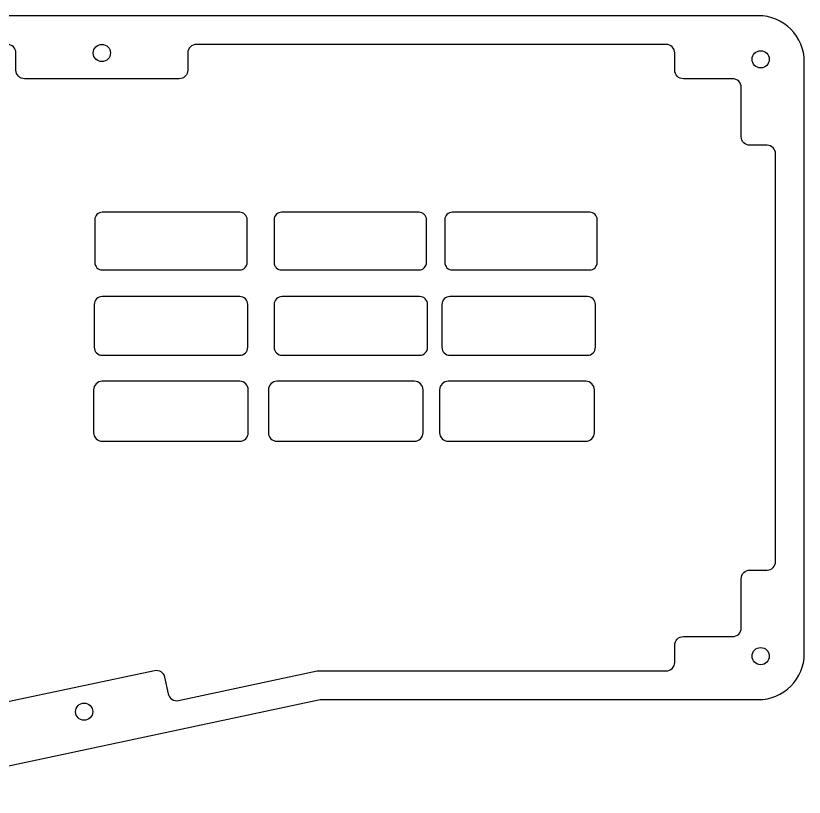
# Model space of a CAD drawing. Extents: x -1 to 854, y 166 to 576.
# Drawn here: x 221.6 to 359.2, y 170.5 to 306.9 of the extents above; entities that cross this region are included whole.
import ezdxf

# ---------------------------------------------------------------- set-up
doc = ezdxf.new("R2010")
doc.units = 0
doc.header["$MEASUREMENT"] = 0
doc.layers.get('0').update_dxf_attribs({"linetype": 'CONTINUOUS'})

msp = doc.modelspace()

# ---------------------------------------------------------------- linework, layer by layer
at = {"linetype": 'Continuous'}
msp.add_lwpolyline([(7, 306.86, 0.414214), (-1, 298.86), (-1, 294.36), (-1, 200.02), (-1, 195.52, 0.414214), (7, 187.52), (11.5, 187.52), (82.98, 187.52), (163.13, 170.48), (178.87, 170.48), (194.61, 170.48), (274.76, 187.52), (346.74, 187.52), (351.24, 187.52, 0.414214), (359.24, 195.52), (359.24, 298.86, 0.414214), (351.24, 306.86), (184.22, 306.86), (173.52, 306.86), (11.5, 306.86)], format="xyb", close=True, dxfattribs=at)
msp.add_lwpolyline([(219.39, 186.99), (245.8, 192.61, -0.414214), (247.58, 191.45), (248.21, 188.52, 0.414214), (249.99, 187.36), (274.23, 192.52), (335.14, 192.52, 0.414214), (336.64, 194.02), (336.64, 197.02, -0.414214), (338.14, 198.52), (346.74, 198.52, 0.414214), (348.24, 200.02), (348.24, 208.61, -0.414214), (349.74, 210.11), (352.74, 210.11, 0.414214), (354.24, 211.61), (354.24, 282.76, 0.414214), (352.74, 284.26), (349.74, 284.26, -0.414214), (348.24, 285.76), (348.24, 294.36, 0.414214), (346.74, 295.86), (338.14, 295.86, -0.414214), (336.64, 297.36), (336.64, 300.36, 0.414214), (335.14, 301.86), (253.14, 301.86, 0.414214), (251.64, 300.36), (251.64, 297.36, -0.414214), (250.14, 295.86), (223.14, 295.86, -0.414214), (221.64, 297.36), (221.64, 300.36, 0.414214), (220.14, 301.86)], format="xyb", dxfattribs=at)
for points in [[(260.7, 262.5, 0.414214), (262, 263.8), (262, 271.26, 0.414214), (260.7, 272.56), (236.7, 272.56, 0.414214), (235.4, 271.26), (235.4, 263.8, 0.414214), (236.7, 262.5)], [(292, 262.5, 0.414214), (293.3, 263.8), (293.3, 271.26, 0.414214), (292, 272.56), (268, 272.56, 0.414214), (266.7, 271.26), (266.7, 263.8, 0.414214), (268, 262.5)], [(321.8, 262.5, 0.414214), (323.1, 263.8), (323.1, 271.26, 0.414214), (321.8, 272.56), (297.8, 272.56, 0.414214), (296.5, 271.26), (296.5, 263.8, 0.414214), (297.8, 262.5)], [(260.7, 247.6, 0.414214), (262.1, 249), (262.1, 256.46, 0.414214), (260.7, 257.86), (236.7, 257.86, 0.414214), (235.3, 256.46), (235.3, 249, 0.414214), (236.7, 247.6)], [(292.1, 247.6, 0.414214), (293.5, 249), (293.5, 256.46, 0.414214), (292.1, 257.86), (268.1, 257.86, 0.414214), (266.7, 256.46), (266.7, 249, 0.414214), (268.1, 247.6)], [(321.4, 247.6, 0.414214), (322.8, 249), (322.8, 256.46, 0.414214), (321.4, 257.86), (297.4, 257.86, 0.414214), (296, 256.46), (296, 249, 0.414214), (297.4, 247.6)], [(260.7, 232.6, 0.414214), (262.2, 234.1), (262.2, 241.56, 0.414214), (260.7, 243.06), (236.7, 243.06, 0.414214), (235.2, 241.56), (235.2, 234.1, 0.414214), (236.7, 232.6)], [(291.2, 232.6, 0.414214), (292.7, 234.1), (292.7, 241.56, 0.414214), (291.2, 243.06), (267.2, 243.06, 0.414214), (265.7, 241.56), (265.7, 234.1, 0.414214), (267.2, 232.6)], [(321.1, 232.6, 0.414214), (322.6, 234.1), (322.6, 241.56, 0.414214), (321.1, 243.06), (297.1, 243.06, 0.414214), (295.6, 241.56), (295.6, 234.1, 0.414214), (297.1, 232.6)]]:
    msp.add_lwpolyline(points, format="xyb", close=True)
for centre in [(236.64, 300.36), (351.64, 299.26), (351.64, 195.11), (233.54, 185.4)]:
    msp.add_circle(centre, 1.5, dxfattribs=at)

doc.saveas('drawing.dxf')
